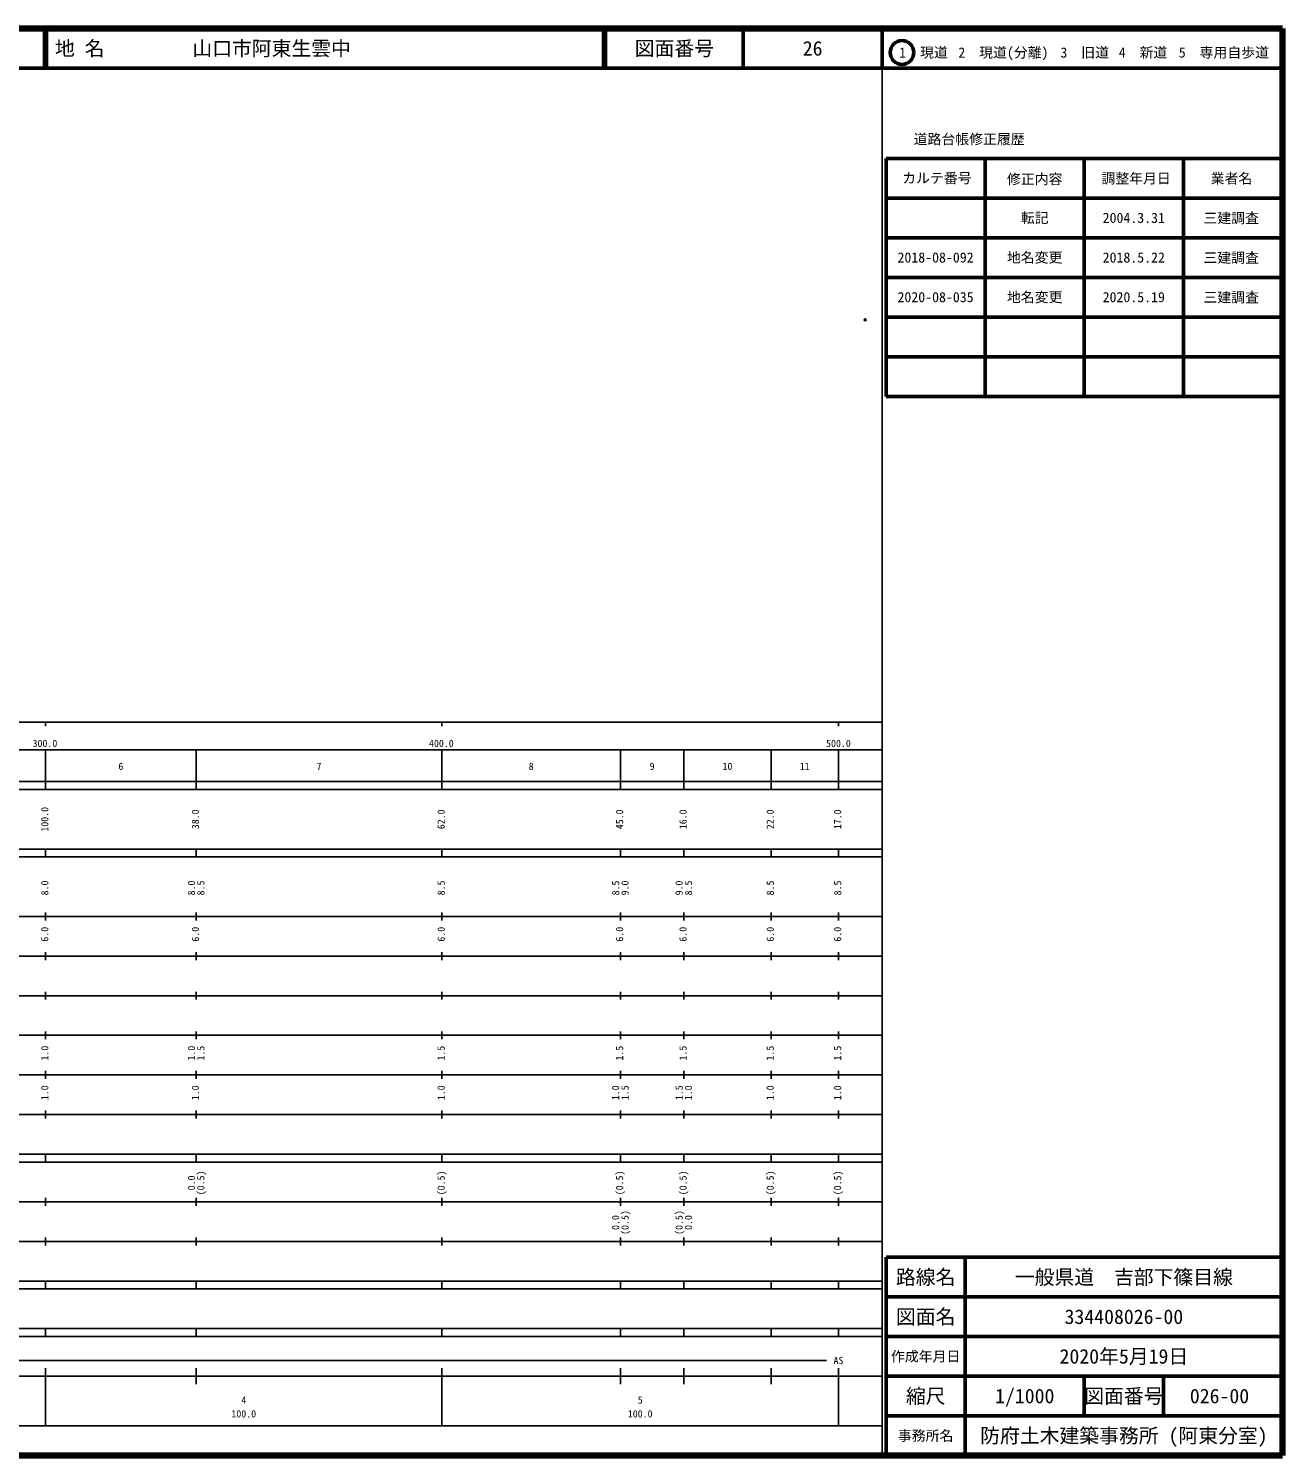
# Model space of a CAD drawing. Units: millimetres on the paper. Extents: x 40 to 680, y 20 to 380.
# Drawn here: x 363.7 to 680, y 20 to 380 of the extents above; entities that cross this region are included whole.
import ezdxf
from ezdxf.enums import TextEntityAlignment as Align

# ---------------------------------------------------------------- set-up
doc = ezdxf.new("R2010")
doc.units = ezdxf.units.MM
doc.header["$PDMODE"] = 32
doc.header["$PDSIZE"] = 0.5
doc.layers.add('M-OTRS', color=6, linetype='Continuous')
doc.layers.add('M-TTL-TXT', color=7, linetype='Continuous')
for name, color, linetype, lineweight in [('M-TTL', 2, 'Continuous', 140), ('M-TTL-BAND', 7, 'Continuous', 25), ('M-TTL-FRAM', 2, 'Continuous', 50), ('M-TTL-LINE', 7, 'Continuous', 50)]:
    doc.layers.add(name, color=color, linetype=linetype, lineweight=lineweight)
doc.styles.add('ＭＳ ゴシック', font='')
doc.styles.get('ＭＳ ゴシック').set_extended_font_data('MS Gothic')

msp = doc.modelspace()

# ---------------------------------------------------------------- linework, layer by layer
at = {"layer": 'M-OTRS'}
msp.add_point((574.722, 306.522), dxfattribs=at)
at = {"layer": 'M-TTL'}
for p, q in [((680, 380), (40, 380)), ((680, 20), (680, 380)), ((40, 20), (680, 20))]:
    msp.add_line(p, q, dxfattribs=at)
at = {"layer": 'M-TTL-BAND'}
for p, q in [((579, 20), (579, 370)), ((40, 205), (579, 205)), ((368, 205), (368, 204)), ((468, 205), (468, 204)), ((568, 205), (568, 204)), ((68, 198), (579, 198)), ((368, 188), (368, 198)), ((406, 188), (406, 198)), ((468, 188), (468, 198)), ((513, 188), (513, 198)), ((529, 188), (529, 198)), ((551, 188), (551, 198)), ((568, 188), (568, 198)), ((40, 190), (579, 190)), ((40, 188), (579, 188)), ((40, 173), (579, 173)), ((368, 171), (368, 173)), ((406, 171), (406, 173)), ((468, 171), (468, 173)), ((513, 171), (513, 173)), ((529, 171), (529, 173)), ((551, 171), (551, 173)), ((568, 171), (568, 173)), ((40, 171), (579, 171)), ((40, 156), (579, 156)), ((368, 155), (368, 157)), ((406, 155), (406, 157)), ((468, 155), (468, 157)), ((513, 155), (513, 157)), ((529, 155), (529, 157)), ((551, 155), (551, 157)), ((568, 155), (568, 157)), ((46, 146), (579, 146)), ((368, 145), (368, 147)), ((406, 145), (406, 147)), ((468, 145), (468, 147)), ((513, 145), (513, 147)), ((529, 145), (529, 147)), ((551, 145), (551, 147)), ((568, 145), (568, 147)), ((368, 135), (368, 137)), ((406, 135), (406, 137)), ((468, 135), (468, 137)), ((513, 135), (513, 137)), ((529, 135), (529, 137)), ((551, 135), (551, 137)), ((568, 135), (568, 137)), ((52, 136), (579, 136)), ((46, 126), (579, 126)), ((368, 125), (368, 127)), ((406, 125), (406, 127)), ((468, 125), (468, 127)), ((513, 125), (513, 127)), ((529, 125), (529, 127)), ((551, 125), (551, 127)), ((568, 125), (568, 127)), ((52, 116), (579, 116)), ((368, 115), (368, 117)), ((406, 115), (406, 117)), ((468, 115), (468, 117)), ((513, 115), (513, 117)), ((529, 115), (529, 117)), ((551, 115), (551, 117)), ((568, 115), (568, 117)), ((46, 106), (579, 106)), ((368, 105), (368, 107)), ((406, 105), (406, 107)), ((468, 105), (468, 107)), ((513, 105), (513, 107)), ((529, 105), (529, 107)), ((551, 105), (551, 107)), ((568, 105), (568, 107)), ((40, 96), (579, 96)), ((40, 94), (579, 94)), ((368, 94), (368, 96)), ((406, 94), (406, 96)), ((468, 94), (468, 96)), ((513, 94), (513, 96)), ((529, 94), (529, 96)), ((551, 94), (551, 96)), ((568, 94), (568, 96)), ((49, 84), (579, 84)), ((368, 83), (368, 85)), ((406, 83), (406, 85)), ((468, 83), (468, 85)), ((513, 83), (513, 85)), ((529, 83), (529, 85)), ((551, 83), (551, 85)), ((568, 83), (568, 85)), ((40, 74), (579, 74)), ((368, 73), (368, 75)), ((406, 73), (406, 75)), ((468, 73), (468, 75)), ((513, 73), (513, 75)), ((529, 73), (529, 75)), ((551, 73), (551, 75)), ((568, 73), (568, 75)), ((40, 64), (579, 64)), ((40, 62), (579, 62)), ((368, 62), (368, 64)), ((406, 62), (406, 64)), ((468, 62), (468, 64)), ((513, 62), (513, 64)), ((529, 62), (529, 64)), ((551, 62), (551, 64)), ((568, 62), (568, 64)), ((40, 52), (579, 52)), ((368, 50), (368, 52)), ((406, 50), (406, 52)), ((468, 50), (468, 52)), ((513, 50), (513, 52)), ((529, 50), (529, 52)), ((551, 50), (551, 52)), ((568, 50), (568, 52)), ((40, 50), (579, 50)), ((71, 44), (565, 44)), ((40, 40), (579, 40)), ((368, 27.5), (368, 42)), ((406, 38), (406, 42)), ((468, 27.5), (468, 42)), ((513, 38), (513, 42)), ((529, 38), (529, 42)), ((551, 38), (551, 42)), ((568, 27.5), (568, 42)), ((68, 27.5), (579, 27.5))]:
    msp.add_line(p, q, dxfattribs=at)
at = {"layer": 'M-TTL-FRAM'}
for p, q in [((580, 347.197), (580, 287.197)), ((580, 347.197), (680, 347.197)), ((580, 287.197), (680, 287.197)), ((680, 70), (580, 70)), ((580, 70), (580, 20))]:
    msp.add_line(p, q, dxfattribs=at)
at = {"layer": 'M-TTL-LINE'}
for p, q in [((367.75, 380), (367.75, 370)), ((368.25, 380), (368.25, 370)), ((508.747, 380), (508.747, 370)), ((509.247, 380), (509.247, 370)), ((543.997, 380), (543.997, 370)), ((579, 380), (579, 370)), ((40, 370), (680, 370)), ((605, 347.197), (605, 287.197)), ((630, 347.197), (630, 287.197)), ((655, 347.197), (655, 287.197)), ((580, 337.197), (680, 337.197)), ((580, 327.197), (680, 327.197)), ((580, 317.197), (680, 317.197)), ((580, 307.197), (680, 307.197)), ((580, 297.197), (680, 297.197)), ((600, 70), (600, 20)), ((680, 60), (580, 60)), ((680, 50), (580, 50)), ((680, 40), (580, 40)), ((630, 40), (630, 30)), ((650, 40), (650, 30)), ((680, 30), (580, 30))]:
    msp.add_line(p, q, dxfattribs=at)
msp.add_circle((584.031, 373.958), 3, dxfattribs=at)

# ---------------------------------------------------------------- texts
at = {"layer": 'M-TTL-BAND', "style": 'ＭＳ ゴシック'}
for s, p in [('300.0', (367.844, 198.195)), ('400.0', (467.844, 198.195)), ('500.0', (568, 198.195)), ('6', (387, 192.405)), ('7', (437, 192.405)), ('8', (490.5, 192.405)), ('9', (521, 192.405)), ('10', (540, 192.405)), ('11', (559.5, 192.405)), ('AS', (568, 42.5)), ('4', (418, 32.523)), ('5', (518, 32.523)), ('100.0', (418, 29.033)), ('100.0', (518, 29.033))]:
    msp.add_text(s, height=1.833, dxfattribs=at).set_placement(p, align=Align.BOTTOM_CENTER)
for s, p in [('100.0', (369.251, 180.5)), ('38.0', (407.251, 180.5)), ('62.0', (469.251, 180.5)), ('45.0', (514.251, 180.5)), ('16.0', (530.251, 180.5)), ('22.0', (552.251, 180.5)), ('17.0', (569.251, 180.5)), ('8.0', (369.251, 163.174)), ('8.0', (406.251, 163.174)), ('8.5', (408.621, 163.174)), ('8.5', (469.251, 163.174)), ('8.5', (513.251, 163.174)), ('9.0', (515.621, 163.174)), ('9.0', (529.251, 163.174)), ('8.5', (531.621, 163.174)), ('8.5', (552.251, 163.174)), ('8.5', (569.251, 163.174)), ('6.0', (369.251, 151.5)), ('6.0', (407.251, 151.5)), ('6.0', (469.251, 151.5)), ('6.0', (514.251, 151.5)), ('6.0', (530.251, 151.5)), ('6.0', (552.251, 151.5)), ('6.0', (569.251, 151.5)), ('1.0', (369.251, 121.5)), ('1.0', (406.251, 121.5)), ('1.5', (408.621, 121.5)), ('1.5', (469.251, 121.5)), ('1.5', (514.251, 121.5)), ('1.5', (530.251, 121.5)), ('1.5', (552.251, 121.5)), ('1.5', (569.251, 121.5)), ('1.0', (369.251, 111.5)), ('1.0', (407.251, 111.5)), ('1.0', (469.251, 111.5)), ('1.0', (513.251, 111.5)), ('1.5', (515.621, 111.5)), ('1.5', (529.251, 111.5)), ('1.0', (531.621, 111.5)), ('1.0', (552.251, 111.5)), ('1.0', (569.251, 111.5)), ('0.0', (406.251, 88.764)), ('(0.5)', (408.621, 88.764)), ('(0.5)', (469.251, 88.764)), ('(0.5)', (514.251, 88.764)), ('(0.5)', (530.251, 88.764)), ('(0.5)', (552.251, 88.764)), ('(0.5)', (569.251, 88.764)), ('0.0', (513.251, 78.764)), ('(0.5)', (515.621, 78.764)), ('(0.5)', (529.251, 78.764)), ('0.0', (531.621, 78.764))]:
    msp.add_text(s, height=1.833, rotation=90, dxfattribs=at).set_placement(p, align=Align.BOTTOM_CENTER)
at = {"layer": 'M-TTL-TXT', "style": 'ＭＳ ゴシック'}
for s, p in [('地 名', (370.38, 375)), ('山口市阿東生雲中', (405.024, 375))]:
    msp.add_text(s, height=3.666, dxfattribs=at).set_placement(p, align=Align.MIDDLE_LEFT)
for s, height, p in [('図面番号', 3.666, (526.622, 375)), ('26', 3.666, (561.497, 375)), ('1\u3000現道', 2.566, (589.448, 373.958)), ('2\u3000現道(分離)', 2.566, (609.619, 373.958)), ('3\u3000旧道', 2.566, (630.121, 373.958)), ('4\u3000新道', 2.566, (644.824, 373.958)), ('5\u3000専用自歩道', 2.566, (665.228, 373.958)), ('道路台帳修正履歴', 2.566, (600.968, 352.113)), ('カルテ番号', 2.566, (592.839, 342.277)), ('修正内容', 2.566, (617.509, 342.023)), ('調整年月日', 2.566, (643.089, 342.197)), ('業者名', 2.566, (667.134, 342.197)), ('転記', 2.566, (617.5, 332.245)), ('2004.3.31', 2.566, (642.5, 332.245)), ('三建調査', 2.566, (667.077, 332.189)), ('2018-08-092', 2.566, (592.5, 322.245)), ('地名変更', 2.566, (617.5, 322.245)), ('2018.5.22', 2.566, (642.5, 322.245)), ('三建調査', 2.566, (667.077, 322.189)), ('2020-08-035', 2.566, (592.5, 312.245)), ('地名変更', 2.566, (617.5, 312.245)), ('2020.5.19', 2.566, (642.5, 312.245)), ('三建調査', 2.566, (667.077, 312.189)), ('路線名', 3.666, (590, 65)), ('路線名', 3.666, (590, 65)), ('一般県道\u3000吉部下篠目線', 3.666, (640, 65)), ('図面名', 3.666, (590, 55)), ('図面名', 3.666, (590, 55)), ('334408026-00', 3.666, (640, 55)), ('2020年5月19日', 3.666, (640, 45)), ('作成年月日', 2.566, (590, 45)), ('作成年月日', 2.566, (590, 45)), ('縮尺', 3.666, (590, 35)), ('縮尺', 3.666, (590, 35)), ('1/1000', 3.666, (615, 35)), ('図面番号', 3.666, (640, 35)), ('図面番号', 3.666, (640, 35)), ('026-00', 3.666, (664.125, 35)), ('事務所名', 2.566, (590, 25)), ('事務所名', 2.566, (590, 25)), ('防府土木建築事務所 (阿東分室)', 3.666, (640, 25))]:
    msp.add_text(s, height=height, dxfattribs=at).set_placement(p, align=Align.MIDDLE_CENTER)

doc.saveas('drawing.dxf')
